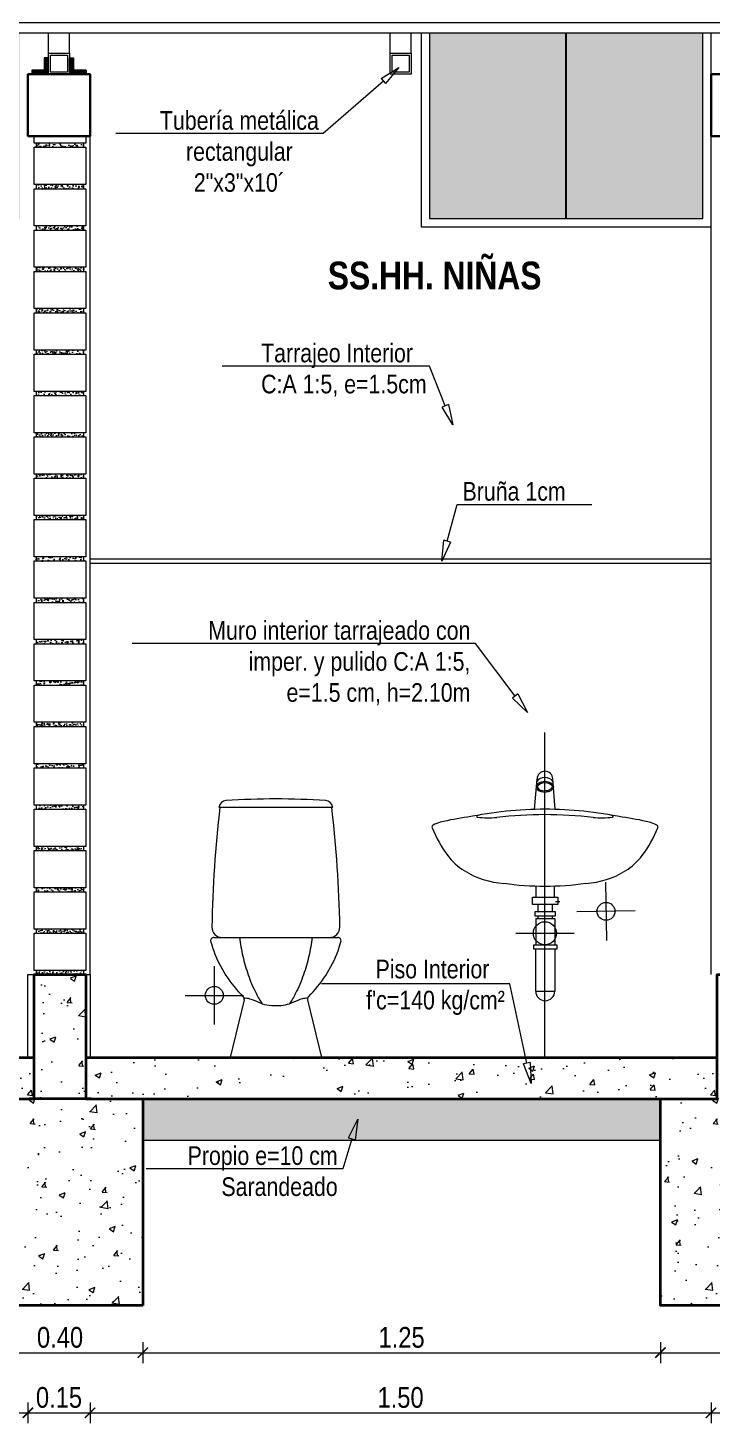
# Model space of a CAD drawing. Header units: metres. Extents: x 115.1 to 149.6, y 26.3 to 56.6.
# Drawn here: x 118.69 to 120.34, y 46.365 to 49.738 of the extents above; entities that cross this region are included whole.
import ezdxf
from ezdxf import colors
from ezdxf.entities.mleader import LeaderData, LeaderLine
from ezdxf.math import Vec2, Vec3

# ---------------------------------------------------------------- set-up
doc = ezdxf.new("R2010")
doc.units = ezdxf.units.M
doc.layers.get('0').update_dxf_attribs({"color": 250})
doc.layers.get('Defpoints').update_dxf_attribs({"color": 30, "lineweight": 9})
for name, color, linetype, lineweight in [('-Accesorios PVC', 88, 'Continuous', 20), ('-Acero techos', 252, 'Continuous', 13), ('-Achurado', 251, 'Continuous', 5), ('-Acotado', 251, 'Continuous', 5), ('-Corte', 7, 'Continuous', 35), ('-Ladrillo', 34, 'Continuous', 9), ('-Vista', 148, 'Continuous', 9), ('FIC-2ES_CONCRETO 210', 251, 'Continuous', 30), ('FIC-2ES_VEREDA', 253, 'Continuous', 5), ('sanitarios', 134, 'Continuous', 15), ('ventana', 152, 'Continuous', 20)]:
    doc.layers.add(name, color=color, linetype=linetype, lineweight=lineweight)
doc.layers.add('A_50_CotasExter', color=253, linetype='Continuous')
doc.styles.add('-Arial Narrow', font='ARIALN.TTF')
doc.dimstyles.new('Esc 1_20n', dxfattribs={"dimscale": 0.02, "dimtxt": 2, "dimasz": 1, "dimexe": 1, "dimexo": 1, "dimgap": 0.45, "dimtad": 1, "dimtoh": 1, "dimzin": 3, "dimdsep": 46, "dimtxsty": '-Arial Narrow', "dimblk": 'ARCHTICK', "dimcen": 1, "dimdle": 1, "dimclrd": 252, "dimclre": 252, "dimclrt": 252, "dimadec": 0, "dimazin": 0, "dimtfac": 1, "dimtix": 1, "dimtmove": 1, "dimatfit": 2, "dimldrblk": 'ARCHTICK', "dimfxl": 1, "dimfxlon": 1, "dimtolj": 2, "dimlwd": 5, "dimlwe": 5, "dimarcsym": 0})

# ---------------------------------------------------------------- blocks, each defined once
blk = doc.blocks.new('Ladrillo de Canto')
at = {"layer": '-Achurado', "ltscale": 0.009}
h = blk.add_hatch(dxfattribs=at)
h.set_pattern_fill('AR-CONC', color=256, scale=0.0001)
h.paths.add_polyline_path([(0.0575, 0.01), (-0.0575, 0.01), (-0.0575, 0), (0.0575, 0)])
at = {"layer": '-Ladrillo', "lineweight": 5}
for p, q in [((-0.0625, 0.1), (0.0625, 0.1)), ((-0.0625, 0.01), (-0.0625, 0.1)), ((0.0625, 0.1), (0.0625, 0.01)), ((0.0625, 0.01), (-0.0625, 0.01))]:
    blk.add_line(p, q, dxfattribs=at)
blk.add_lwpolyline([(0.0575, 0.01), (-0.0575, 0.01), (-0.0575, 0), (0.0575, 0)], close=True, dxfattribs=at)
blk = doc.blocks.new('*U283')
at = {"layer": '-Acotado', "xscale": -1}
blk.add_blockref('Ladrillo de Canto', (0, -0.05), dxfattribs=at)
blk = doc.blocks.new('*U284')
at = {"layer": '-Acotado', "color": 0, "linetype": 'ByBlock', "lineweight": -2, "transparency": 16777216}
for p in [(0, 1.9), (0, 1.8)]:
    blk.add_blockref('*U283', p, dxfattribs=at)
at = {"layer": '-Acotado', "color": 0, "linetype": 'ByBlock', "lineweight": -2}
for p in [(0, 1.7), (0, 1.6), (0, 1.5), (0, 1.4), (0, 1.3), (0, 1.2), (0, 1.1), (0, 1), (0, 0.9), (0, 0.8), (0, 0.7), (0, 0.6), (0, 0.5), (0, 0.4), (0, 0.3), (0, 0.2), (0, 0.1), (0, 0)]:
    blk.add_blockref('*U283', p, dxfattribs=at)
blk = doc.blocks.new('_ArchTick')
at = {"color": 0, "linetype": 'ByBlock', "const_width": 0.15}
blk.add_lwpolyline([(-0.5, -0.5), (0.5, 0.5)], dxfattribs=at)
blk = doc.blocks.new('*D289')
at = {"layer": 'A_50_CotasExter', "color": 252, "lineweight": 5, "transparency": 16777216}
for p, q in [((118.5672, 46.5603), (118.5672, 46.5103)), ((118.9672, 46.5603), (118.9672, 46.5103)), ((118.5422, 46.5353), (118.9922, 46.5353))]:
    blk.add_line(p, q, dxfattribs=at)
at = {"layer": 'Defpoints', "color": 0, "transparency": 16777216}
for p in [(118.5672, 46.6491), (118.9672, 46.6491), (118.9672, 46.5353)]:
    blk.add_point(p, dxfattribs=at)
at = {"layer": 'A_50_CotasExter', "color": 252, "lineweight": 5, "transparency": 16777216, "xscale": 0.025, "yscale": 0.025, "zscale": 0.025, "rotation": 180}
blk.add_blockref('_ArchTick', (118.5672, 46.5353), dxfattribs=at)
at = {"layer": 'A_50_CotasExter', "color": 252, "lineweight": 5, "transparency": 16777216, "xscale": 0.025, "yscale": 0.025, "zscale": 0.025}
blk.add_blockref('_ArchTick', (118.9672, 46.5353), dxfattribs=at)
at = {"layer": 'A_50_CotasExter', "color": 252, "transparency": 16777216, "insert": (118.7672, 46.572), "char_height": 0.05, "attachment_point": 5, "style": '-Arial Narrow'}
blk.add_mtext('\\A2;0.40', dxfattribs=at)
blk = doc.blocks.new('*D291')
at = {"layer": 'A_50_CotasExter', "color": 252, "lineweight": 5, "transparency": 16777216}
for p, q in [((118.6897, 46.415), (118.6897, 46.365)), ((118.8397, 46.415), (118.8397, 46.365)), ((118.6647, 46.39), (118.8647, 46.39))]:
    blk.add_line(p, q, dxfattribs=at)
at = {"layer": 'Defpoints', "color": 0, "transparency": 16777216}
for p in [(118.6897, 47.2491), (118.8397, 47.2491), (118.8397, 46.39)]:
    blk.add_point(p, dxfattribs=at)
at = {"layer": 'A_50_CotasExter', "color": 252, "lineweight": 5, "transparency": 16777216, "xscale": 0.025, "yscale": 0.025, "zscale": 0.025}
for p, rotation in [((118.6897, 46.39), 179.9999992229521), ((118.8397, 46.39), 359.9999992229521)]:
    blk.add_blockref('_ArchTick', p, dxfattribs=dict(at, rotation=rotation))
at = {"layer": 'A_50_CotasExter', "color": 252, "transparency": 16777216, "insert": (118.7647, 46.4268), "char_height": 0.05, "attachment_point": 5, "rotation": 360, "style": '-Arial Narrow'}
blk.add_mtext('\\A2;0.15', dxfattribs=at)
blk = doc.blocks.new('*D292')
at = {"layer": 'A_50_CotasExter', "color": 252, "lineweight": 5, "transparency": 16777216}
for p, q in [((117.1897, 46.415), (117.1897, 46.365)), ((118.6897, 46.415), (118.6897, 46.365)), ((117.1647, 46.39), (118.7147, 46.39))]:
    blk.add_line(p, q, dxfattribs=at)
at = {"layer": 'Defpoints', "color": 0, "transparency": 16777216}
for p in [(117.1897, 47.2491), (118.6897, 47.2491), (118.6897, 46.39)]:
    blk.add_point(p, dxfattribs=at)
at = {"layer": 'A_50_CotasExter', "color": 252, "lineweight": 5, "transparency": 16777216, "xscale": 0.025, "yscale": 0.025, "zscale": 0.025}
for p, rotation in [((117.1897, 46.39), 179.9999992229524), ((118.6897, 46.39), 359.9999992229523)]:
    blk.add_blockref('_ArchTick', p, dxfattribs=dict(at, rotation=rotation))
at = {"layer": 'A_50_CotasExter', "color": 252, "transparency": 16777216, "insert": (117.9397, 46.4268), "char_height": 0.05, "attachment_point": 5, "rotation": 360, "style": '-Arial Narrow'}
blk.add_mtext('\\A2;1.50', dxfattribs=at)
blk = doc.blocks.new('_ClosedBlank')
at = {"color": 0, "linetype": 'ByBlock', "lineweight": -2}
for p, q in [((-1, 0.167), (0, 0)), ((-1, 0.167), (-1, -0.167)), ((0, 0), (-1, -0.167))]:
    blk.add_line(p, q, dxfattribs=at)
blk = doc.blocks.new('*D298')
at = {"layer": 'A_50_CotasExter', "color": 252, "lineweight": 5, "transparency": 16777216}
for p, q in [((120.2172, 46.5603), (120.2172, 46.5103)), ((120.6172, 46.5603), (120.6172, 46.5103)), ((120.1922, 46.5353), (120.6422, 46.5353))]:
    blk.add_line(p, q, dxfattribs=at)
at = {"layer": 'Defpoints', "color": 0, "transparency": 16777216}
for p in [(120.2172, 46.6491), (120.6172, 46.6491), (120.6172, 46.5353)]:
    blk.add_point(p, dxfattribs=at)
at = {"layer": 'A_50_CotasExter', "color": 252, "lineweight": 5, "transparency": 16777216, "xscale": 0.025, "yscale": 0.025, "zscale": 0.025, "rotation": 180}
blk.add_blockref('_ArchTick', (120.2172, 46.5353), dxfattribs=at)
at = {"layer": 'A_50_CotasExter', "color": 252, "lineweight": 5, "transparency": 16777216, "xscale": 0.025, "yscale": 0.025, "zscale": 0.025}
blk.add_blockref('_ArchTick', (120.6172, 46.5353), dxfattribs=at)
at = {"layer": 'A_50_CotasExter', "color": 252, "transparency": 16777216, "insert": (120.4172, 46.572), "char_height": 0.05, "attachment_point": 5, "style": '-Arial Narrow'}
blk.add_mtext('\\A2;0.40', dxfattribs=at)
blk = doc.blocks.new('*D299')
at = {"layer": 'A_50_CotasExter', "color": 252, "lineweight": 5, "transparency": 16777216}
for p, q in [((120.3397, 46.415), (120.3397, 46.365)), ((120.4897, 46.415), (120.4897, 46.365)), ((120.3147, 46.39), (120.5147, 46.39))]:
    blk.add_line(p, q, dxfattribs=at)
at = {"layer": 'Defpoints', "color": 0, "transparency": 16777216}
for p in [(120.3397, 47.2491), (120.4897, 47.2491), (120.4897, 46.39)]:
    blk.add_point(p, dxfattribs=at)
at = {"layer": 'A_50_CotasExter', "color": 252, "lineweight": 5, "transparency": 16777216, "xscale": 0.025, "yscale": 0.025, "zscale": 0.025}
for p, rotation in [((120.3397, 46.39), 179.9999992229521), ((120.4897, 46.39), 359.9999992229521)]:
    blk.add_blockref('_ArchTick', p, dxfattribs=dict(at, rotation=rotation))
at = {"layer": 'A_50_CotasExter', "color": 252, "transparency": 16777216, "insert": (120.4147, 46.4268), "char_height": 0.05, "attachment_point": 5, "rotation": 360, "style": '-Arial Narrow'}
blk.add_mtext('\\A2;0.15', dxfattribs=at)
blk = doc.blocks.new('*D296')
at = {"layer": 'A_50_CotasExter', "color": 252, "lineweight": 5, "transparency": 16777216}
for p, q in [((118.8397, 46.415), (118.8397, 46.365)), ((120.3397, 46.415), (120.3397, 46.365)), ((118.8147, 46.39), (120.3647, 46.39))]:
    blk.add_line(p, q, dxfattribs=at)
at = {"layer": 'Defpoints', "color": 0, "transparency": 16777216}
for p in [(118.8397, 47.2491), (120.3397, 47.2491), (120.3397, 46.39)]:
    blk.add_point(p, dxfattribs=at)
at = {"layer": 'A_50_CotasExter', "color": 252, "lineweight": 5, "transparency": 16777216, "xscale": 0.025, "yscale": 0.025, "zscale": 0.025}
for p, rotation in [((118.8397, 46.39), 179.9999992229524), ((120.3397, 46.39), 359.9999992229523)]:
    blk.add_blockref('_ArchTick', p, dxfattribs=dict(at, rotation=rotation))
at = {"layer": 'A_50_CotasExter', "color": 252, "transparency": 16777216, "insert": (119.5897, 46.4268), "char_height": 0.05, "attachment_point": 5, "rotation": 360, "style": '-Arial Narrow'}
blk.add_mtext('\\A2;1.50', dxfattribs=at)
blk = doc.blocks.new('*D297')
at = {"layer": 'A_50_CotasExter', "color": 252, "lineweight": 5, "transparency": 16777216}
for p, q in [((118.9672, 46.5603), (118.9672, 46.5103)), ((120.2172, 46.5603), (120.2172, 46.5103)), ((118.9422, 46.5353), (120.2422, 46.5353))]:
    blk.add_line(p, q, dxfattribs=at)
at = {"layer": 'Defpoints', "color": 0, "transparency": 16777216}
for p in [(118.9672, 46.6491), (120.2172, 46.6491), (120.2172, 46.5353)]:
    blk.add_point(p, dxfattribs=at)
at = {"layer": 'A_50_CotasExter', "color": 252, "lineweight": 5, "transparency": 16777216, "xscale": 0.025, "yscale": 0.025, "zscale": 0.025, "rotation": 180}
blk.add_blockref('_ArchTick', (118.9672, 46.5353), dxfattribs=at)
at = {"layer": 'A_50_CotasExter', "color": 252, "lineweight": 5, "transparency": 16777216, "xscale": 0.025, "yscale": 0.025, "zscale": 0.025}
blk.add_blockref('_ArchTick', (120.2172, 46.5353), dxfattribs=at)
at = {"layer": 'A_50_CotasExter', "color": 252, "transparency": 16777216, "insert": (119.5922, 46.572), "char_height": 0.05, "attachment_point": 5, "style": '-Arial Narrow'}
blk.add_mtext('\\A2;1.25', dxfattribs=at)

msp = doc.modelspace()

# ---------------------------------------------------------------- hatches: boundary and pattern name
at = {"layer": '-Accesorios PVC'}
h = msp.add_hatch(color=256, dxfattribs=at)
h.dxf.hatch_style = 1
h.paths.add_polyline_path([(118.7392, 49.6257), (118.7392, 49.6657), (118.7292, 49.6657), (118.7292, 49.6357), (118.6992, 49.6357), (118.6992, 49.6257)])
h = msp.add_hatch(color=256, dxfattribs=at)
h.dxf.hatch_style = 1
h.paths.add_polyline_path([(118.7901, 49.6257), (118.7901, 49.6657), (118.8001, 49.6657), (118.8001, 49.6357), (118.8301, 49.6357), (118.8301, 49.6257)])
at = {"layer": '-Acero techos', "true_color": 0xadddf7}
h = msp.add_hatch(dxfattribs=at)
h.set_pattern_fill('AR-CONC', color=141, scale=0.0001)
h.set_pattern_definition([(50, (14.223681, -0.537801), (0.0182184669, -0.0015939086), [0.001905, -0.020955]), (355, (14.223681, -0.537801), (-0.003524342, 0.0191056845), [0.001524, -0.0167640584]), (100.451445, (14.2252, -0.537934), (0.0146941247, 0.0175117752), [0.001619001, -0.0178090245]), (46.1842, (14.223681, -0.532721), (0.027107904, -0.004204233), [0.0028575, -0.0314325]), (96.635558, (14.22594, -0.533072), (0.0237404134, 0.0247426125), [0.002428502, -0.026713561]), (351.18415, (14.22368, -0.53272), (0.0237404134, 0.0247426125), [0.002285997, -0.025145973]), (21, (14.226221, -0.533991), (0.0151614391, -0.0102265198), [0.001905, -0.020955]), (326, (14.226221, -0.533991), (0.0061802028, 0.0184187966), [0.001524, -0.016764]), (71.451445, (14.227485, -0.534844), (0.021341642, 0.008192277), [0.001619001, -0.0178089938]), (37.5, (14.223681, -0.537801), (0.00030886033, 0.0084555039), [0, -0.0165608, 0, -0.017018, 0, -0.0168275]), (7.5, (14.223681, -0.537801), (0.00668196625, 0.0100180575), [0, -0.0097028, 0, -0.0161798, 0, -0.0064135]), (327.5, (14.218017, -0.537801), (0.0135590595, -0.0005728744), [0, -0.00635, 0, -0.019812, 0, -0.026289]), (317.5, (14.215477, -0.537801), (0.0148129181, 0.0025426491), [0, -0.008255, 0, -0.0131572, 0, -0.018669])])
h.paths.add_polyline_path([(121.9697, 49.2769), (121.9697, 49.7251), (121.3097, 49.7251), (121.3097, 49.2769)])
h.paths.add_polyline_path([(119.6597, 49.7251), (119.6597, 49.2769), (120.3197, 49.2769), (120.3197, 49.7251)])
h.paths.add_polyline_path([(118.0097, 49.7251), (118.0097, 49.2769), (118.6697, 49.2769), (118.6697, 49.7251)])
at = {"layer": '-Achurado', "ltscale": 0.009}
h = msp.add_hatch(dxfattribs=at)
h.set_pattern_fill('AR-CONC', color=256, scale=0.0001)
h.set_pattern_definition([(50, (118.767155, 49.44907), (0.0182185, -0.001594), [0.001905, -0.020955]), (355, (118.767155, 49.44907), (-0.0035243, 0.0191057), [0.001524, -0.016764]), (100.45, (118.768673, 49.448938), (0.014694, 0.017512), [0.001619, -0.017809]), (46.184, (118.767155, 49.45415), (0.027108, -0.004204), [0.0028575, -0.0314325]), (96.636, (118.769414, 49.4538), (0.02374, 0.024743), [0.0024285, -0.0267136]), (351.184, (118.767155, 49.45415), (0.02374, 0.024743), [0.002286, -0.025146]), (21, (118.769695, 49.45288), (0.0151614, -0.0102265), [0.001905, -0.020955]), (326, (118.769695, 49.45288), (0.00618, 0.018419), [0.001524, -0.016764]), (71.45, (118.770958, 49.452028), (0.0213416, 0.0081923), [0.001619, -0.017809]), (37.5, (118.7671546, 49.4490706), (0.00030886, 0.0084555), [0, -0.0165608, 0, -0.017018, 0, -0.0168275]), (7.5, (118.767155, 49.449071), (0.006682, 0.010018), [0, -0.0097028, 0, -0.0161798, 0, -0.0064135]), (327.5, (118.7614904, 49.4490706), (0.01355906, -0.0005729), [0, -0.00635, 0, -0.019812, 0, -0.026289]), (317.5, (118.75895, 49.449071), (0.014813, 0.0025426), [0, -0.008255, 0, -0.0131572, 0, -0.018669])])
h.paths.add_polyline_path([(118.8247, 49.4591), (118.7097, 49.4591), (118.7097, 49.4491), (118.8247, 49.4491)])
at = {"layer": '-Achurado', "lineweight": 5}
h = msp.add_hatch(dxfattribs=at)
h.set_pattern_fill('AR-SAND', color=256, scale=0.0005)
h.set_pattern_definition([(37.5, (-4.984056, -21.277436), (-0.0008000156, 0.024470662), [0, -0.019304, 0, -0.02159, 0, -0.0206375]), (7.5, (-4.984056, -21.277436), (0.022476164, 0.035841255), [0, -0.010414, 0, -0.017399, 0, -0.0066675]), (327.5, (-4.999677, -21.277436), (0.0395496185, 7.18592e-05), [0, -0.00635, 0, -0.02286, 0, -0.029845]), (317.5, (-4.999677, -21.277436), (0.038177823, 0.011146466), [0, -0.003175, 0, -0.014986, 0, -0.017145])])
h.paths.add_polyline_path([(120.2172, 47.0491), (120.2172, 47.1491), (118.9672, 47.1491), (118.9672, 47.0491)])
at = {"lineweight": 5, "true_color": 0x636466}
h = msp.add_hatch(dxfattribs=at)
h.set_pattern_fill('AR-CONC', color=251, scale=0.0008)
h.set_pattern_definition([(50, (-1129.12418, -452.02318), (0.145747735, -0.012751268), [0.01524, -0.16764]), (355, (-1129.12418, -452.02318), (-0.028194737, 0.152845476), [0.012192, -0.134112467]), (100.451445, (-1129.11203, -452.02425), (0.117552998, 0.140094202), [0.012952007, -0.142472196]), (46.1842, (-1129.12418, -451.98254), (0.216863233, -0.033633862), [0.02286, -0.25146]), (96.635558, (-1129.1061, -451.98535), (0.189923307, 0.1979409), [0.01942802, -0.213708487]), (351.184151, (-1129.12418, -451.98254), (0.189923307, 0.1979409), [0.018287974, -0.201167786]), (21, (-1129.10386, -451.9927), (0.121291513, -0.081812159), [0.01524, -0.16764]), (326, (-1129.10386, -451.9927), (0.049441623, 0.147350373), [0.012192, -0.134112]), (71.451445, (-1129.09375, -451.99952), (0.170733135, 0.065538215), [0.012952007, -0.14247195]), (37.5, (-1129.12418, -452.023185), (0.0024708826, 0.067644031), [0, -0.1324864, 0, -0.136144, 0, -0.13462]), (7.5, (-1129.12418, -452.023185), (0.05345573, 0.08014446), [0, -0.0776224, 0, -0.1294384, 0, -0.051308]), (327.5, (-1129.16949, -452.023185), (0.1084724761, -0.0045829952), [0, -0.0508, 0, -0.158496, 0, -0.210312]), (317.5, (-1129.18981, -452.023185), (0.118503345, 0.020341193), [0, -0.06604, 0, -0.1052576, 0, -0.149352])])
h.paths.add_polyline_path([(118.8297, 47.4491), (118.8297, 47.1491), (118.966, 47.1491), (118.966, 46.6491), (118.5672, 46.6491), (118.5672, 47.1491), (118.7047, 47.1491), (118.7047, 47.4491)])
h = msp.add_hatch(dxfattribs=at)
h.set_pattern_fill('AR-CONC', color=251, scale=0.0008)
h.set_pattern_definition([(50, (-1127.47417, -452.02318), (0.145747735, -0.012751268), [0.01524, -0.16764]), (355, (-1127.47417, -452.02318), (-0.028194737, 0.152845476), [0.012192, -0.134112467]), (100.451445, (-1127.46202, -452.02425), (0.117552998, 0.140094202), [0.012952007, -0.142472196]), (46.1842, (-1127.47417, -451.98254), (0.216863233, -0.033633862), [0.02286, -0.25146]), (96.635558, (-1127.4561, -451.98535), (0.189923307, 0.1979409), [0.01942802, -0.213708487]), (351.184151, (-1127.47417, -451.98254), (0.189923307, 0.1979409), [0.018287974, -0.201167786]), (21, (-1127.45385, -451.9927), (0.121291513, -0.081812159), [0.01524, -0.16764]), (326, (-1127.45385, -451.9927), (0.049441623, 0.147350373), [0.012192, -0.134112]), (71.451445, (-1127.44374, -451.99952), (0.170733135, 0.065538215), [0.012952007, -0.14247195]), (37.5, (-1127.474167, -452.023185), (0.0024708826, 0.067644031), [0, -0.1324864, 0, -0.136144, 0, -0.13462]), (7.5, (-1127.47417, -452.023185), (0.05345573, 0.08014446), [0, -0.0776224, 0, -0.1294384, 0, -0.051308]), (327.5, (-1127.51948, -452.023185), (0.1084724761, -0.0045829952), [0, -0.0508, 0, -0.158496, 0, -0.210312]), (317.5, (-1127.5398, -452.023185), (0.118503345, 0.020341193), [0, -0.06604, 0, -0.1052576, 0, -0.149352])])
h.paths.add_polyline_path([(120.4797, 47.4491), (120.4797, 47.1491), (120.616, 47.1491), (120.616, 46.6491), (120.2172, 46.6491), (120.2172, 47.1491), (120.3547, 47.1491), (120.3547, 47.4491)])
h = msp.add_hatch(dxfattribs=at)
h.set_pattern_fill('AR-CONC', color=251, scale=0.0008)
h.set_pattern_definition([(50, (-6.63407, -21.27744), (0.14574774, -0.01275127), [0.01524, -0.16764]), (355, (-6.63407, -21.27744), (-0.02819474, 0.15284548), [0.012192, -0.13411247]), (100.45144, (-6.62192, -21.2785), (0.117553, 0.1400942), [0.012952, -0.1424722]), (46.1842, (-6.63407, -21.2368), (0.21686323, -0.03363386), [0.02286, -0.25146]), (96.63556, (-6.616, -21.2396), (0.1899233, 0.1979409), [0.01942802, -0.2137085]), (351.18415, (-6.63407, -21.2368), (0.1899233, 0.1979409), [0.01828797, -0.2011678]), (21, (-6.61375, -21.24696), (0.12129151, -0.08181216), [0.01524, -0.16764]), (326, (-6.61375, -21.24696), (0.04944162, 0.14735037), [0.012192, -0.134112]), (71.45144, (-6.60364, -21.25377), (0.17073314, 0.06553822), [0.012952, -0.14247195]), (37.5, (-6.63407, -21.277436), (0.002470883, 0.067644031), [0, -0.1324864, 0, -0.136144, 0, -0.13462]), (7.5, (-6.63407, -21.277436), (0.05345573, 0.08014446), [0, -0.0776224, 0, -0.1294384, 0, -0.051308]), (327.5, (-6.67938, -21.277436), (0.108472476, -0.004582995), [0, -0.0508, 0, -0.158496, 0, -0.210312]), (317.5, (-6.6997, -21.27744), (0.118503345, 0.02034119), [0, -0.06604, 0, -0.1052576, 0, -0.149352])])
h.paths.add_polyline_path([(118.7047, 47.1491), (118.7047, 47.2491), (117.1747, 47.2491), (117.1747, 47.1491)])
h = msp.add_hatch(dxfattribs=at)
h.set_pattern_fill('AR-CONC', color=251, scale=0.0008)
h.set_pattern_definition([(50, (-4.98406, -21.27744), (0.14574774, -0.01275127), [0.01524, -0.16764]), (355, (-4.98406, -21.27744), (-0.02819474, 0.15284548), [0.012192, -0.13411247]), (100.45144, (-4.97191, -21.2785), (0.117553, 0.1400942), [0.012952, -0.1424722]), (46.1842, (-4.98406, -21.2368), (0.21686323, -0.03363386), [0.02286, -0.25146]), (96.63556, (-4.96598, -21.2396), (0.1899233, 0.1979409), [0.01942802, -0.2137085]), (351.18415, (-4.98406, -21.2368), (0.1899233, 0.1979409), [0.01828797, -0.2011678]), (21, (-4.96374, -21.24696), (0.12129151, -0.08181216), [0.01524, -0.16764]), (326, (-4.96374, -21.24696), (0.04944162, 0.14735037), [0.012192, -0.134112]), (71.45144, (-4.95363, -21.25377), (0.17073314, 0.06553822), [0.012952, -0.14247195]), (37.5, (-4.984056, -21.277436), (0.002470883, 0.067644031), [0, -0.1324864, 0, -0.136144, 0, -0.13462]), (7.5, (-4.984056, -21.277436), (0.05345573, 0.08014446), [0, -0.0776224, 0, -0.1294384, 0, -0.051308]), (327.5, (-5.02937, -21.277436), (0.108472476, -0.004582995), [0, -0.0508, 0, -0.158496, 0, -0.210312]), (317.5, (-5.04969, -21.27744), (0.118503345, 0.02034119), [0, -0.06604, 0, -0.1052576, 0, -0.149352])])
h.paths.add_polyline_path([(120.3547, 47.1491), (120.3547, 47.2491), (118.8297, 47.2491), (118.8297, 47.1491)])

# ---------------------------------------------------------------- linework, layer by layer
at = {"layer": '-Accesorios PVC', "lineweight": 5}
for p, q in [((118.6992, 49.6357), (118.7292, 49.6357)), ((118.8301, 49.6357), (118.8001, 49.6357))]:
    msp.add_line(p, q, dxfattribs=at)
at = {"layer": '-Acero techos', "color": 146, "ltscale": 0.009, "true_color": 0x105689}
for p, q in [((118.7392, 49.6765), (118.7392, 49.7251)), ((118.7901, 49.6765), (118.7901, 49.7251)), ((119.5642, 49.6765), (119.5642, 49.7251)), ((119.6151, 49.6765), (119.6151, 49.7251))]:
    msp.add_line(p, q, dxfattribs=at)
for points in [[(116.5397, 49.7505), (122.6396, 49.7505), (122.6396, 49.7251), (116.5397, 49.7251)], [(118.7442, 49.6307), (118.7442, 49.6715), (118.7851, 49.6715), (118.7851, 49.6307)], [(119.5692, 49.6307), (119.5692, 49.6715), (119.6101, 49.6715), (119.6101, 49.6307)]]:
    msp.add_lwpolyline(points, close=True, dxfattribs=at)
for points in [[(118.7901, 49.6257), (118.7392, 49.6257), (118.7392, 49.6765), (118.7901, 49.6765), (118.7901, 49.6257)], [(119.6151, 49.6257), (119.5642, 49.6257), (119.5642, 49.6765), (119.6151, 49.6765), (119.6151, 49.6257)]]:
    msp.add_lwpolyline(points, dxfattribs=at)
at = {"layer": '-Achurado'}
msp.add_line((118.9672, 47.0491), (120.2172, 47.0491), dxfattribs=at)
at = {"layer": '-Acotado'}
for points in [[(118.7392, 49.6257), (118.7392, 49.6657), (118.7292, 49.6657), (118.7292, 49.6357), (118.6992, 49.6357), (118.6992, 49.6257), (118.7392, 49.6257)], [(118.7901, 49.6257), (118.7901, 49.6657), (118.8001, 49.6657), (118.8001, 49.6357), (118.8301, 49.6357), (118.8301, 49.6257), (118.7901, 49.6257)]]:
    msp.add_lwpolyline(points, dxfattribs=at)
at = {"layer": '-Corte', "ltscale": 0.009}
for p, q in [((117.1747, 47.2491), (118.7047, 47.2491)), ((118.8297, 47.2491), (120.3547, 47.2491)), ((118.8422, 47.1491), (118.6922, 47.1491)), ((118.9672, 47.1491), (120.2172, 47.1491))]:
    msp.add_line(p, q, dxfattribs=at)
for points in [[(118.9672, 46.6491), (118.5672, 46.6491), (118.5672, 47.1491), (118.7047, 47.1491), (118.7047, 47.4491), (118.8297, 47.4491), (118.8297, 47.1491), (118.9672, 47.1491), (118.9672, 46.6491)], [(120.6172, 46.6491), (120.2172, 46.6491), (120.2172, 47.1491), (120.3547, 47.1491), (120.3547, 47.4491), (120.4797, 47.4491), (120.4797, 47.1491), (120.6172, 47.1491), (120.6172, 46.6491)]]:
    msp.add_lwpolyline(points, dxfattribs=at)
at = {"layer": '-Ladrillo', "lineweight": 5}
msp.add_lwpolyline([(118.8297, 49.4757), (118.8297, 49.4591), (118.7047, 49.4591), (118.7047, 49.4757)], dxfattribs=at)
msp.add_lwpolyline([(118.8247, 49.4591), (118.7097, 49.4591), (118.7097, 49.4491), (118.8247, 49.4491)], close=True, dxfattribs=at)
at = {"layer": '-Vista'}
for p, q in [((118.8397, 47.4491), (118.8397, 49.4757)), ((120.3397, 47.4491), (120.3397, 49.2569))]:
    msp.add_line(p, q, dxfattribs=at)
for points in [[(118.6897, 47.2491), (118.6897, 47.4491), (118.7047, 47.4491)], [(118.8297, 47.4491), (118.8397, 47.4491), (118.8397, 47.2491)]]:
    msp.add_lwpolyline(points, dxfattribs=at)
msp.add_line((119.9897, 49.2769), (119.9897, 49.7251))
at = {"layer": 'FIC-2ES_CONCRETO 210', "ltscale": 0.025}
for points in [[(118.6897, 49.4757), (118.8397, 49.4757), (118.8397, 49.6257), (118.6897, 49.6257)], [(120.3397, 49.4757), (120.4897, 49.4757), (120.4897, 49.6257), (120.3397, 49.6257)]]:
    msp.add_lwpolyline(points, close=True, dxfattribs=at)
at = {"layer": 'FIC-2ES_VEREDA'}
for p, q in [((118.7392, 49.6257), (118.7392, 49.6657)), ((118.7901, 49.6257), (118.7901, 49.6657)), ((118.8397, 48.4541), (120.3397, 48.4541)), ((118.8397, 48.4441), (120.3397, 48.4441))]:
    msp.add_line(p, q, dxfattribs=at)
at = {"layer": 'sanitarios'}
for p, q in [((119.9384, 47.2491), (119.9384, 48.0346)), ((119.9135, 47.8487), (119.9195, 47.9221)), ((119.9634, 47.8487), (119.9574, 47.9221)), ((119.151, 47.8539), (119.1512, 47.8552)), ((119.151, 47.8539), (119.1535, 47.8539)), ((119.1535, 47.8539), (119.4234, 47.8539)), ((119.4234, 47.8539), (119.4259, 47.8539)), ((119.4259, 47.8539), (119.4256, 47.8552)), ((119.9163, 47.6635), (119.9163, 47.6368)), ((119.9606, 47.6635), (119.9606, 47.6368)), ((120.0845, 47.6725), (120.0873, 47.5317)), ((119.9085, 47.6368), (119.9698, 47.6368)), ((119.9085, 47.6184), (119.9085, 47.6368)), ((119.9135, 47.6368), (119.9648, 47.6368)), ((119.9636, 47.6261), (119.974, 47.6261)), ((119.9698, 47.6368), (119.9698, 47.6184)), ((119.9698, 47.6184), (119.9085, 47.6184)), ((119.9148, 47.6018), (119.9634, 47.6018)), ((119.9148, 47.5907), (119.9148, 47.6018)), ((119.9634, 47.5907), (119.9148, 47.5907)), ((119.9212, 47.6184), (119.9212, 47.6018)), ((119.9212, 47.5907), (119.9212, 47.5848)), ((119.957, 47.6018), (119.957, 47.6184)), ((119.957, 47.5848), (119.957, 47.5907)), ((119.9634, 47.6018), (119.9634, 47.5907)), ((120.1563, 47.6035), (120.0155, 47.6007)), ((119.9161, 47.5848), (119.9621, 47.5848)), ((119.9161, 47.5848), (119.9161, 47.5212)), ((119.9212, 47.5848), (119.957, 47.5848)), ((119.9621, 47.5848), (119.9621, 47.5212)), ((119.1389, 47.539), (119.438, 47.539)), ((119.868, 47.5491), (120.0089, 47.5491)), ((119.9114, 47.5212), (119.9672, 47.5212)), ((119.9114, 47.511), (119.9114, 47.5212)), ((119.9672, 47.511), (119.9114, 47.511)), ((119.9161, 47.4091), (119.9161, 47.511)), ((119.9621, 47.511), (119.9621, 47.4091)), ((119.9672, 47.5212), (119.9672, 47.511)), ((119.1397, 47.4694), (119.1397, 47.3285)), ((119.0692, 47.399), (119.2101, 47.399)), ((119.212, 47.388), (119.1785, 47.2491)), ((119.3649, 47.388), (119.3984, 47.2491)), ((119.9161, 47.4091), (119.9621, 47.4091))]:
    msp.add_line(p, q, dxfattribs=at)
for centre, radius in [((120.0859, 47.6021), 0.0216), ((119.9384, 47.5491), 0.028), ((119.1397, 47.399), 0.0216)]:
    msp.add_circle(centre, radius, dxfattribs=at)
for centre, radius, start, end in [((119.9384, 47.9221), 0.0189, 0, 180), ((119.859, 47.0516), 0.7856, 97.8499, 102.7563), ((119.9384, 46.9376), 0.9114, 90, 101.8195), ((119.7746, 47.8313), 0.001, 121.312, 173.2133), ((119.7751, 47.8313), 0.00148, 173.2133, 262.9234), ((119.7888, 47.808), 0.0283, 97.6526, 121.312), ((119.801, 48.0403), 0.212, 262.9234, 275.7466), ((119.9615, 46.4453), 1.391, 90.952, 95.7466), ((119.9384, 46.9376), 0.9114, 78.1805, 90), ((119.9153, 46.4453), 1.391, 84.2534, 89.048), ((120.0758, 48.0403), 0.212, 264.2534, 277.0766), ((120.0881, 47.808), 0.0283, 58.688, 82.3474), ((120.1018, 47.8313), 0.00148, 277.0766, 6.7867), ((120.1022, 47.8313), 0.001, 6.7867, 58.688), ((120.0178, 47.0516), 0.7856, 77.2437, 82.1501), ((119.6704, 47.8061), 0.005, 111.1946, 208.5195), ((119.9288, 47.9078), 0.2826, 201.626, 217.1862), ((119.7093, 47.7361), 0.085, 106.2062, 118.584), ((119.9481, 47.9078), 0.2826, 322.8138, 338.374), ((120.1676, 47.7361), 0.085, 61.416, 73.7938), ((120.2064, 47.8061), 0.005, 331.4805, 68.8054), ((119.8231, 47.8277), 0.15, 217.1862, 237.9277), ((120.0538, 47.8277), 0.15, 302.0723, 322.8138), ((119.8515, 47.8729), 0.2034, 237.9277, 266.6199), ((120.0254, 47.8729), 0.2034, 273.3801, 302.0723), ((119.9384, 48.3933), 0.7301, 262.2103, 277.7897), ((119.9391, 47.4091), 0.023, 180, 0)]:
    msp.add_arc(centre, radius, start, end, dxfattribs=at)
msp.add_ellipse((119.9384, 47.9032), major_axis=(0.0205, 0), ratio=0.652866, dxfattribs=at)
msp.add_ellipse((119.9384, 47.912), major_axis=(0.0205, 0), ratio=0.652866, start_param=0.325007, end_param=2.816586, dxfattribs=at)
for points, knots in [([(119.9559, 47.9032), (119.9559, 47.9069), (119.9514, 47.9114), (119.9368, 47.9145), (119.9279, 47.9124), (119.9178, 47.9034), (119.9216, 47.8959), (119.9431, 47.891), (119.9555, 47.8973), (119.9559, 47.9029), (119.9559, 47.903), (119.9559, 47.9032)], [0, 0, 0, 0, 1.258713, 1.258713, 2.517425, 2.517425, 4.376784, 4.376784, 6.236143, 6.236143, 6.283185, 6.283185, 6.283185, 6.283185]), ([(119.4134, 47.8539), (119.4134, 47.8539), (119.4134, 47.8539), (119.4134, 47.8539), (119.4134, 47.8539), (119.4134, 47.8539), (119.4134, 47.8539)], [1, 1, 1, 1, 2, 2, 2, 3, 3, 3, 3]), ([(119.4134, 47.8539), (119.4134, 47.8539), (119.4134, 47.8539), (119.4134, 47.8539), (119.4134, 47.8539), (119.4134, 47.8539), (119.4134, 47.8539)], [1, 1, 1, 1, 2, 2, 2, 3, 3, 3, 3]), ([(119.1656, 47.539), (119.1656, 47.539), (119.1656, 47.539), (119.1655, 47.539), (119.1655, 47.539), (119.1655, 47.539), (119.1655, 47.539), (119.1655, 47.5389), (119.1655, 47.5389), (119.1655, 47.5389), (119.1656, 47.5389), (119.1656, 47.5389), (119.1656, 47.539)], [0, 0, 0, 0, 1, 1, 1, 2, 2, 2, 3, 3, 3, 4, 4, 4, 4]), ([(119.1656, 47.539), (119.1656, 47.539), (119.1656, 47.539), (119.1655, 47.539), (119.1655, 47.539), (119.1655, 47.539), (119.1655, 47.539), (119.1655, 47.5389), (119.1655, 47.5389), (119.1655, 47.5389), (119.1656, 47.5389), (119.1656, 47.5389), (119.1656, 47.539)], [0, 0, 0, 0, 1, 1, 1, 2, 2, 2, 3, 3, 3, 4, 4, 4, 4]), ([(119.4113, 47.539), (119.4113, 47.539), (119.4113, 47.539), (119.4113, 47.539), (119.4113, 47.5389), (119.4113, 47.5389), (119.4113, 47.5389)], [1, 1, 1, 1, 2, 2, 2, 3, 3, 3, 3]), ([(119.4113, 47.539), (119.4113, 47.539), (119.4113, 47.539), (119.4113, 47.539), (119.4113, 47.5389), (119.4113, 47.5389), (119.4113, 47.5389)], [1, 1, 1, 1, 2, 2, 2, 3, 3, 3, 3]), ([(119.2131, 47.3924), (119.2131, 47.3924), (119.2131, 47.3924), (119.2131, 47.3924), (119.2131, 47.3924), (119.2131, 47.3924), (119.2131, 47.3924), (119.2131, 47.3924), (119.2131, 47.3924), (119.2131, 47.3924), (119.2131, 47.3924), (119.2131, 47.3924), (119.2131, 47.3924)], [0, 0, 0, 0, 1, 1, 1, 2, 2, 2, 3, 3, 3, 4, 4, 4, 4]), ([(119.2131, 47.3924), (119.2131, 47.3924), (119.2131, 47.3924), (119.2131, 47.3924), (119.2131, 47.3924), (119.2131, 47.3924), (119.2131, 47.3924), (119.2131, 47.3924), (119.2131, 47.3924), (119.2131, 47.3924), (119.2131, 47.3924), (119.2131, 47.3924), (119.2131, 47.3924)], [0, 0, 0, 0, 1, 1, 1, 2, 2, 2, 3, 3, 3, 4, 4, 4, 4]), ([(119.3638, 47.3924), (119.3638, 47.3924), (119.3638, 47.3924), (119.3638, 47.3924), (119.3638, 47.3924), (119.3638, 47.3924), (119.3638, 47.3924), (119.3638, 47.3924), (119.3638, 47.3924), (119.3638, 47.3924), (119.3638, 47.3924), (119.3638, 47.3924), (119.3638, 47.3924)], [0, 0, 0, 0, 1, 1, 1, 2, 2, 2, 3, 3, 3, 4, 4, 4, 4]), ([(119.3638, 47.3924), (119.3638, 47.3924), (119.3638, 47.3924), (119.3638, 47.3924), (119.3638, 47.3924), (119.3638, 47.3924), (119.3638, 47.3924), (119.3638, 47.3924), (119.3638, 47.3924), (119.3638, 47.3924), (119.3638, 47.3924), (119.3638, 47.3924), (119.3638, 47.3924)], [0, 0, 0, 0, 1, 1, 1, 2, 2, 2, 3, 3, 3, 4, 4, 4, 4])]:
    msp.add_open_spline(points, degree=3, knots=knots, dxfattribs=at)
for points in [[(119.1677, 47.8699), (119.1595, 47.8693), (119.1528, 47.8633), (119.1512, 47.8552)], [(119.4091, 47.8699), (119.3288, 47.8752), (119.2481, 47.8752), (119.1677, 47.8699)], [(119.4256, 47.8552), (119.4241, 47.8633), (119.4173, 47.8693), (119.4091, 47.8699)], [(119.1535, 47.8539), (119.1422, 47.7578), (119.1356, 47.6612), (119.1339, 47.5644)], [(119.4134, 47.8539), (119.4134, 47.8539), (119.4134, 47.8539), (119.4134, 47.8539)], [(119.4134, 47.8539), (119.4134, 47.8539), (119.4134, 47.8539), (119.4134, 47.8539)], [(119.4134, 47.8539), (119.4134, 47.8539), (119.4134, 47.8539), (119.4134, 47.8539)], [(119.4134, 47.8539), (119.4134, 47.8539), (119.4134, 47.8539), (119.4134, 47.8539)], [(119.443, 47.5644), (119.4412, 47.6612), (119.4347, 47.7578), (119.4234, 47.8539)], [(119.1339, 47.5644), (119.1337, 47.5577), (119.1363, 47.5512), (119.141, 47.5464)], [(119.4359, 47.5464), (119.4406, 47.5512), (119.4431, 47.5577), (119.443, 47.5644)], [(119.1325, 47.5358), (119.131, 47.5338), (119.1305, 47.5312), (119.1312, 47.5288)], [(119.1312, 47.5288), (119.1333, 47.5214), (119.1357, 47.514), (119.1383, 47.5068)], [(119.1312, 47.5288), (119.1333, 47.5214), (119.1357, 47.514), (119.1383, 47.5068)], [(119.1389, 47.539), (119.1364, 47.539), (119.1341, 47.5378), (119.1325, 47.5358)], [(119.141, 47.5464), (119.1457, 47.5416), (119.1521, 47.539), (119.1588, 47.539)], [(119.2006, 47.539), (119.2027, 47.5235), (119.2054, 47.5085), (119.2087, 47.494)], [(119.3763, 47.539), (119.3742, 47.5235), (119.3715, 47.5085), (119.3681, 47.494)], [(119.4113, 47.539), (119.4113, 47.539), (119.4113, 47.539), (119.4113, 47.539)], [(119.4113, 47.5389), (119.4113, 47.5389), (119.4113, 47.5389), (119.4113, 47.539)], [(119.4113, 47.539), (119.4113, 47.539), (119.4113, 47.539), (119.4113, 47.539)], [(119.4113, 47.5389), (119.4113, 47.5389), (119.4113, 47.5389), (119.4113, 47.539)], [(119.418, 47.539), (119.4247, 47.539), (119.4312, 47.5416), (119.4359, 47.5464)], [(119.4443, 47.5358), (119.4428, 47.5378), (119.4405, 47.539), (119.438, 47.539)], [(119.4386, 47.5068), (119.4412, 47.514), (119.4436, 47.5214), (119.4457, 47.5288)], [(119.4457, 47.5288), (119.4463, 47.5312), (119.4458, 47.5338), (119.4443, 47.5358)], [(119.1383, 47.5068), (119.1536, 47.4649), (119.1781, 47.4269), (119.2099, 47.3956)], [(119.1383, 47.5068), (119.1536, 47.4649), (119.1781, 47.4269), (119.2099, 47.3956)], [(119.2087, 47.494), (119.2123, 47.4785), (119.2166, 47.4634), (119.2216, 47.449)], [(119.3681, 47.494), (119.3646, 47.4785), (119.3603, 47.4634), (119.3553, 47.449)], [(119.367, 47.3956), (119.3988, 47.4269), (119.4232, 47.4649), (119.4386, 47.5068)], [(119.2216, 47.449), (119.2271, 47.4332), (119.234, 47.4173), (119.2408, 47.404)], [(119.3553, 47.449), (119.3497, 47.4332), (119.3429, 47.4173), (119.3361, 47.404)], [(119.212, 47.388), (119.2127, 47.3907), (119.2119, 47.3936), (119.2099, 47.3956)], [(119.2129, 47.3918), (119.2132, 47.3929), (119.2152, 47.3932), (119.219, 47.3925)], [(119.219, 47.3925), (119.2224, 47.3919), (119.2271, 47.3904), (119.2329, 47.3883)], [(119.2329, 47.3883), (119.2394, 47.3859), (119.247, 47.3827), (119.2554, 47.3788)], [(119.2408, 47.404), (119.2454, 47.3948), (119.2503, 47.3864), (119.2554, 47.3788)], [(119.3361, 47.404), (119.3314, 47.3948), (119.3266, 47.3864), (119.3215, 47.3788)], [(119.3215, 47.3788), (119.3306, 47.383), (119.3389, 47.3865), (119.3458, 47.3889)], [(119.3458, 47.3889), (119.3513, 47.3909), (119.3558, 47.3922), (119.3589, 47.3926)], [(119.3589, 47.3926), (119.3619, 47.3931), (119.3636, 47.3928), (119.3639, 47.3919)], [(119.367, 47.3956), (119.365, 47.3936), (119.3642, 47.3907), (119.3649, 47.388)], [(119.2554, 47.3788), (119.2625, 47.3767), (119.2704, 47.3753), (119.2787, 47.3746)], [(119.2787, 47.3746), (119.286, 47.3741), (119.2934, 47.3741), (119.3006, 47.3748)], [(119.3006, 47.3748), (119.308, 47.3755), (119.3151, 47.3769), (119.3215, 47.3788)]]:
    msp.add_open_spline(points, degree=3, dxfattribs=at)
at = {"layer": 'ventana', "color": 18, "true_color": 0x000000}
for points in [[(119.6397, 49.7251), (119.6397, 49.2569), (120.3397, 49.2569), (120.3397, 49.7251)], [(119.6597, 49.7251), (119.6597, 49.2769), (120.3197, 49.2769), (120.3197, 49.7251)]]:
    msp.add_lwpolyline(points, dxfattribs=at)

# ---------------------------------------------------------------- block references
at = {"layer": '-Acotado', "xscale": -1}
msp.add_blockref('*U284', (118.7672, 47.4991), dxfattribs=at)

# ---------------------------------------------------------------- texts
at = {"layer": '-Acotado', "color": 7, "insert": (120.2969, 49.1728), "char_height": 0.067028, "width": 1.249856, "attachment_point": 3, "style": '-Arial Narrow'}
msp.add_mtext('\\pxqc;{\\fArial Narrow|b1|i0|c0|p34;SS.HH. NIÑAS}', dxfattribs=at)

# ---------------------------------------------------------------- dimensions: what is measured, and where the dimension line sits
at = {"layer": 'A_50_CotasExter'}
for base, p1, p2, picture, middle in [((118.6897, 46.39), (117.1897, 47.2491), (118.6897, 47.2491), '*D292', (117.9397, 46.4268)), ((118.8397, 46.39), (118.6897, 47.2491), (118.8397, 47.2491), '*D291', (118.7647, 46.4268)), ((120.3397, 46.39), (118.8397, 47.2491), (120.3397, 47.2491), '*D296', (119.5897, 46.4268)), ((120.4897, 46.39), (120.3397, 47.2491), (120.4897, 47.2491), '*D299', (120.4147, 46.4268)), ((118.9672, 46.5353), (118.5672, 46.6491), (118.9672, 46.6491), '*D289', (118.7672, 46.572)), ((120.6172, 46.5353), (120.2172, 46.6491), (120.6172, 46.6491), '*D298', (120.4172, 46.572))]:
    dim = msp.add_linear_dim(base=base, p1=p1, p2=p2, angle=180, dimstyle='Esc 1_20n', override={"dimscale": 0.025}, dxfattribs=at)
    dim.commit()
    dim.dimension.update_dxf_attribs({"geometry": picture, "text_midpoint": middle})
dim = msp.add_aligned_dim(p1=(118.9672, 46.6491), p2=(120.2172, 46.6491), distance=-0.1138, dimstyle='Esc 1_20n', override={"dimscale": 0.025}, dxfattribs=at)
dim.commit()
dim.dimension.update_dxf_attribs({"geometry": '*D297', "text_midpoint": (119.5922, 46.572)})

# ---------------------------------------------------------------- leaders
at = {"layer": '-Acotado'}
ml = msp.add_multileader_mtext('Standard', dxfattribs=at)
ml.set_content('Tubería metálica\\Prectangular\\P2"x3"x10´', color=7, style='-Arial Narrow')
ml.set_leader_properties(color=7, linetype='ByLayer', lineweight=0)
ml.set_arrow_properties(name='CLOSEDBLANK')
ml.build(insert=Vec2(0, 0))
ml.multileader.update_dxf_attribs({"has_dogleg": 0, "text_left_attachment_type": 6, "text_right_attachment_type": 6, "dogleg_length": 0, "arrow_head_size": 0.05, "scale": 0.025})
ctx = ml.context
ctx.base_point, ctx.scale, ctx.char_height, ctx.arrow_head_size, ctx.landing_gap_size, ctx.plane_origin = Vec3(118.9977, 49.4826), 0.025, 0.045, 0.05, 0.0125, Vec3(121.0787, 50.7749)
ctx.left_attachment, ctx.right_attachment, ctx.text_align_type = 6, 6, 1
notes = []
notes.append((ctx, [(1, (1, 1, 0), (119.4031, 49.4826), (-1, 0), 0, [(0, [(119.5858, 49.6423)], 0, [])])]))
ctx.mtext.insert, ctx.mtext.alignment, ctx.mtext.flow_direction = Vec3(119.2004, 49.5366), 2, 5
ml = msp.add_multileader_mtext('Standard', dxfattribs=at)
ml.set_content('Tarrajeo Interior \\PC:A 1:5, e=1.5cm', color=7, style='-Arial Narrow')
ml.set_leader_properties(color=7, linetype='ByLayer', lineweight=0)
ml.set_arrow_properties(name='CLOSEDBLANK')
ml.build(insert=Vec2(0, 0))
ml.multileader.update_dxf_attribs({"has_dogleg": 0, "text_left_attachment_type": 6, "text_right_attachment_type": 6, "dogleg_length": 0, "arrow_head_size": 0.05, "scale": 0.025})
ctx = ml.context
ctx.base_point, ctx.scale, ctx.char_height, ctx.arrow_head_size, ctx.landing_gap_size, ctx.plane_origin = Vec3(119.2404, 48.9204), 0.025, 0.045, 0.05, 0.0125, Vec3(119.1726, 50.3097)
ctx.left_attachment, ctx.right_attachment = 6, 6
notes.append((ctx, [(1, (1, 1, 0), (119.6594, 48.9204), (-1, 0), 0, [(1, [(119.716, 48.7779)], 0, [])])]))
ctx.mtext.insert, ctx.mtext.flow_direction = Vec3(119.2529, 48.9744), 5
ml = msp.add_multileader_mtext('Standard', dxfattribs=at)
ml.set_content('Bruña 1cm', color=7, style='-Arial Narrow')
ml.set_leader_properties(color=7, linetype='ByLayer', lineweight=0)
ml.set_arrow_properties(name='CLOSEDBLANK')
ml.build(insert=Vec2(0, 0))
ml.multileader.update_dxf_attribs({"has_dogleg": 0, "text_left_attachment_type": 6, "text_right_attachment_type": 6, "dogleg_length": 0, "arrow_head_size": 0.05, "scale": 0.025})
ctx = ml.context
ctx.base_point, ctx.scale, ctx.char_height, ctx.arrow_head_size, ctx.landing_gap_size, ctx.plane_origin = Vec3(119.7268, 48.586), 0.025, 0.045, 0.05, 0.0125, Vec3(121.8514, 50.3535)
ctx.left_attachment, ctx.right_attachment = 6, 6
notes.append((ctx, [(0, (1, 1, 0), (119.7268, 48.586), (1, 0), 0, [(0, [(119.6895, 48.4489)], 0, [])])]))
ctx.mtext.insert, ctx.mtext.flow_direction = Vec3(119.7393, 48.64), 5
ml = msp.add_multileader_mtext('Standard', dxfattribs=at)
ml.set_content('Muro interior tarrajeado con\\Pimper. y pulido C:A 1:5,\\Pe=1.5 cm, h=2.10m', color=7, style='-Arial Narrow')
ml.set_leader_properties(color=7, linetype='ByLayer', lineweight=0)
ml.set_arrow_properties(name='CLOSEDBLANK')
ml.build(insert=Vec2(0, 0))
ml.multileader.update_dxf_attribs({"has_dogleg": 0, "text_left_attachment_type": 6, "text_right_attachment_type": 6, "dogleg_length": 0, "arrow_head_size": 0.05, "scale": 0.025})
ctx = ml.context
ctx.base_point, ctx.scale, ctx.char_height, ctx.arrow_head_size, ctx.landing_gap_size, ctx.plane_origin = Vec3(119.1201, 48.2498), 0.025, 0.045, 0.05, 0.0125, Vec3(121.7309, 50.2213)
ctx.left_attachment, ctx.right_attachment, ctx.text_align_type = 6, 6, 2
notes.append((ctx, [(1, (1, 1, 0), (119.7709, 48.2498), (-1, 0), 0, [(0, [(119.8964, 48.0826)], 0, [])])]))
ctx.mtext.insert, ctx.mtext.alignment, ctx.mtext.flow_direction = Vec3(119.7584, 48.3038), 3, 5
ml = msp.add_multileader_mtext('Standard', dxfattribs=at)
ml.set_content("Piso Interior\\P f'c=140 kg/cm²", color=7, style='-Arial Narrow')
ml.set_leader_properties(color=7, linetype='Continuous', lineweight=0)
ml.set_arrow_properties(name='CLOSEDBLANK')
ml.build(insert=Vec2(0, 0))
ml.multileader.update_dxf_attribs({"has_dogleg": 0, "text_left_attachment_type": 6, "text_right_attachment_type": 6, "dogleg_length": 0, "arrow_head_size": 0.05, "scale": 0.025})
ctx = ml.context
ctx.base_point, ctx.scale, ctx.char_height, ctx.arrow_head_size, ctx.landing_gap_size, ctx.plane_origin = Vec3(119.48, 47.4269), 0.025, 0.045, 0.05, 0.0125, Vec3(120.5516, 47.7773)
ctx.left_attachment, ctx.right_attachment, ctx.text_align_type = 6, 6, 1
notes.append((ctx, [(1, (1, 1, 0), (119.8536, 47.4269), (-1, 0), 0, [(0, [(119.905, 47.1861)], 0, [])])]))
ctx.mtext.insert, ctx.mtext.alignment, ctx.mtext.flow_direction = Vec3(119.6668, 47.4852), 2, 5
ml = msp.add_multileader_mtext('Standard', dxfattribs=at)
ml.set_content('Propio e=10 cm \\PSarandeado', color=7, style='-Arial Narrow')
ml.set_leader_properties(color=7, linetype='ByLayer', lineweight=0)
ml.set_arrow_properties(name='CLOSEDBLANK')
ml.build(insert=Vec2(0, 0))
ml.multileader.update_dxf_attribs({"has_dogleg": 0, "text_left_attachment_type": 6, "text_right_attachment_type": 6, "dogleg_length": 0, "arrow_head_size": 0.05, "scale": 0.025})
ctx = ml.context
ctx.base_point, ctx.scale, ctx.char_height, ctx.arrow_head_size, ctx.landing_gap_size, ctx.plane_origin = Vec3(119.0701, 46.9801), 0.025, 0.045, 0.05, 0.0125, Vec3(120.1163, 47.716)
ctx.left_attachment, ctx.right_attachment, ctx.text_align_type = 6, 6, 2
notes.append((ctx, [(1, (1, 1, 0), (119.4503, 46.9801), (-1, 0), 0, [(0, [(119.4864, 47.1)], 0, [])])]))
ctx.mtext.insert, ctx.mtext.alignment, ctx.mtext.flow_direction = Vec3(119.4378, 47.0341), 3, 5
for ctx, leaders in notes:
    for number, flags, end, landing, length, lines in leaders:
        leader = LeaderData()
        leader.index, (leader.has_last_leader_line, leader.has_dogleg_vector, leader.attachment_direction) = number, flags
        leader.last_leader_point, leader.dogleg_vector, leader.dogleg_length = Vec3(end), Vec3(landing), length
        for number, points, colour, breaks in lines:
            line = LeaderLine()
            line.index, line.vertices, line.color, line.breaks = number, Vec3.list(points), colors.encode_raw_color(colour), breaks
            leader.lines.append(line)
        ctx.leaders.append(leader)

doc.saveas('drawing.dxf')
